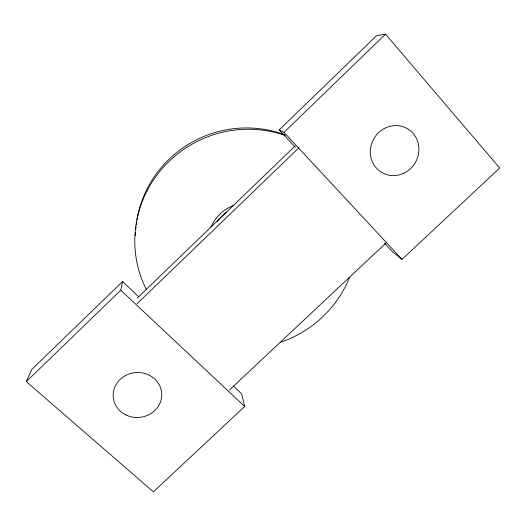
<?xml version="1.0" encoding="UTF-8"?>
<svg xmlns="http://www.w3.org/2000/svg" width="526" height="526" viewBox="0 0 526 526"><rect width="100%" height="100%" fill="white"/><g stroke="black" fill="none" stroke-linecap="round" stroke-linejoin="round"><path stroke-width="0.79" d="M233.307 385.999L241.644 393.856L244.656 406.48L153.375 491.83L26.3 381.613L120.809 290.207L122.558 281.548L138.634 296.71M26.3 381.613L31.738 369.476L122.558 281.548M295.349 147.293L279.188 129.915L376.465 35.735L385.538 34.17L499.7 168.011L402.009 259.357L392.869 252.145L384.513 243.157M279.188 129.915L284.02 132.355L385.538 34.17M137.398 297.959L295.086 145.965M137.049 303.706L298.913 147.806M229.481 389.976L386.38 242.617M120.809 290.207L244.656 406.48M284.02 132.355L402.009 259.357M217.205 221.67A37.287 36.287 -26 0 1 226.41 212.412M349.553 277.386A111.933 108.981 -26 0 1 280.424 342.308M146.563 289.859A111.933 108.981 -26 0 1 163.362 167.268A111.933 108.981 -26 0 1 285.184 135.406M211.038 226.976A40.088 39.009 -26 0 1 233.314 205.508M135.498 235.687A109.434 106.686 -26 0 1 135.59 232.525M135.78 229.349A109.434 106.686 -26 0 1 135.991 226.962M136.247 224.582A109.434 106.686 -26 0 1 136.681 221.42M136.931 219.842A109.434 106.686 -26 0 1 285.145 134.945M125.306 414.633A24.314 22.486 -5 0 0 161.758 394.704A24.314 22.486 -5 0 0 125.319 375.663A24.314 22.486 -5 0 0 125.306 414.633M403.718 173.264A25.373 23.926 -59.4 0 0 409.576 130.113A25.373 23.926 -59.4 0 0 370.534 148.385A25.373 23.926 -59.4 0 0 403.718 173.264"/></g></svg>
